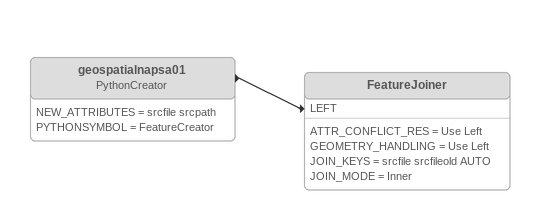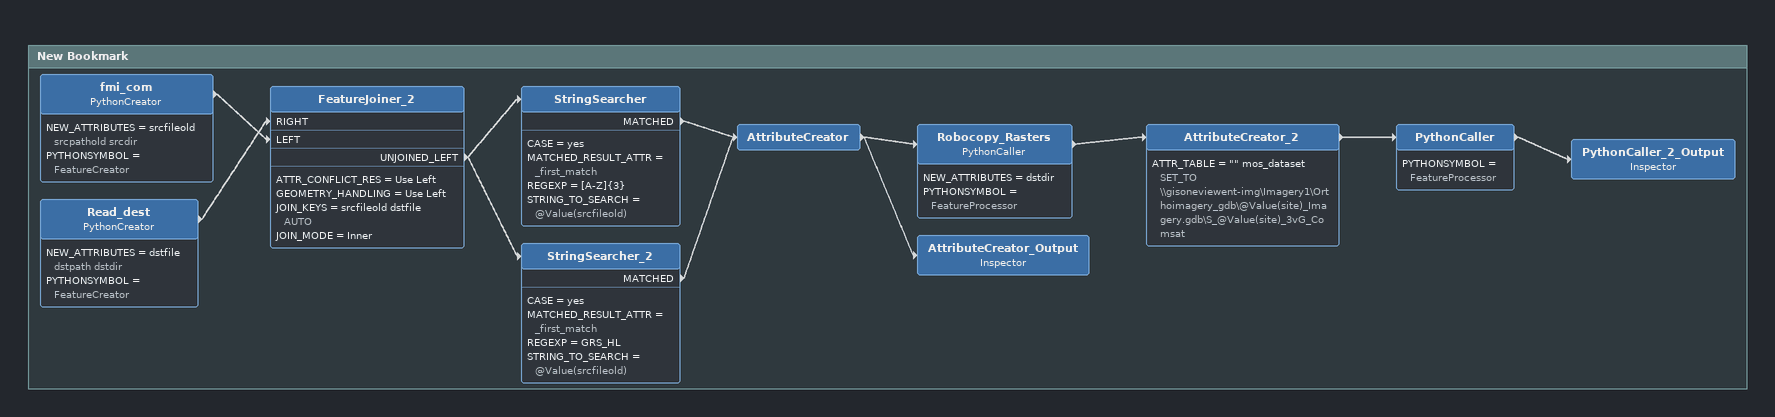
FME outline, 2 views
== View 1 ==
geospatialnapsa01: PythonCreator [off]
    NEW_ATTRIBUTES = srcfile srcpath
    PYTHONSYMBOL = FeatureCreator
    -> FeatureJoiner [LEFT]
FeatureJoiner [off]
    ATTR_CONFLICT_RES = Use Left
    GEOMETRY_HANDLING = Use Left
    JOIN_KEYS = srcfile srcfileold AUTO
    JOIN_MODE = Inner

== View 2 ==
Bookmark: New Bookmark
fmi_com: PythonCreator
    NEW_ATTRIBUTES = srcfileold srcpathold srcdir
    PYTHONSYMBOL = FeatureCreator
    -> FeatureJoiner_2 [LEFT]
Read_dest: PythonCreator
    NEW_ATTRIBUTES = dstfile dstpath dstdir
    PYTHONSYMBOL = FeatureCreator
    -> FeatureJoiner_2 [RIGHT]
FeatureJoiner_2
    ATTR_CONFLICT_RES = Use Left
    GEOMETRY_HANDLING = Use Left
    JOIN_KEYS = srcfileold dstfile AUTO
    JOIN_MODE = Inner
    UNJOINED_LEFT -> StringSearcher
    UNJOINED_LEFT -> StringSearcher_2
StringSearcher
    CASE = yes
    MATCHED_RESULT_ATTR = _first_match
    REGEXP = [A-Z]{3}
    STRING_TO_SEARCH = @Value(srcfileold)
    MATCHED -> AttributeCreator
StringSearcher_2
    CASE = yes
    MATCHED_RESULT_ATTR = _first_match
    REGEXP = GRS_HL
    STRING_TO_SEARCH = @Value(srcfileold)
    MATCHED -> AttributeCreator
AttributeCreator
    -> Robocopy_Rasters
    -> AttributeCreator_Output
Robocopy_Rasters: PythonCaller
    NEW_ATTRIBUTES = dstdir
    PYTHONSYMBOL = FeatureProcessor
    -> AttributeCreator_2
AttributeCreator_2
    ATTR_TABLE = "" mos_dataset SET_TO \\gisoneviewent-img\Imagery1\Orthoimagery_gdb\@Value(site)_Imagery.gdb\S_@Value(site)_3vG_Comsat
    -> PythonCaller
PythonCaller
    PYTHONSYMBOL = FeatureProcessor
    -> PythonCaller_2_Output
PythonCaller_2_Output: Inspector
AttributeCreator_Output: Inspector
